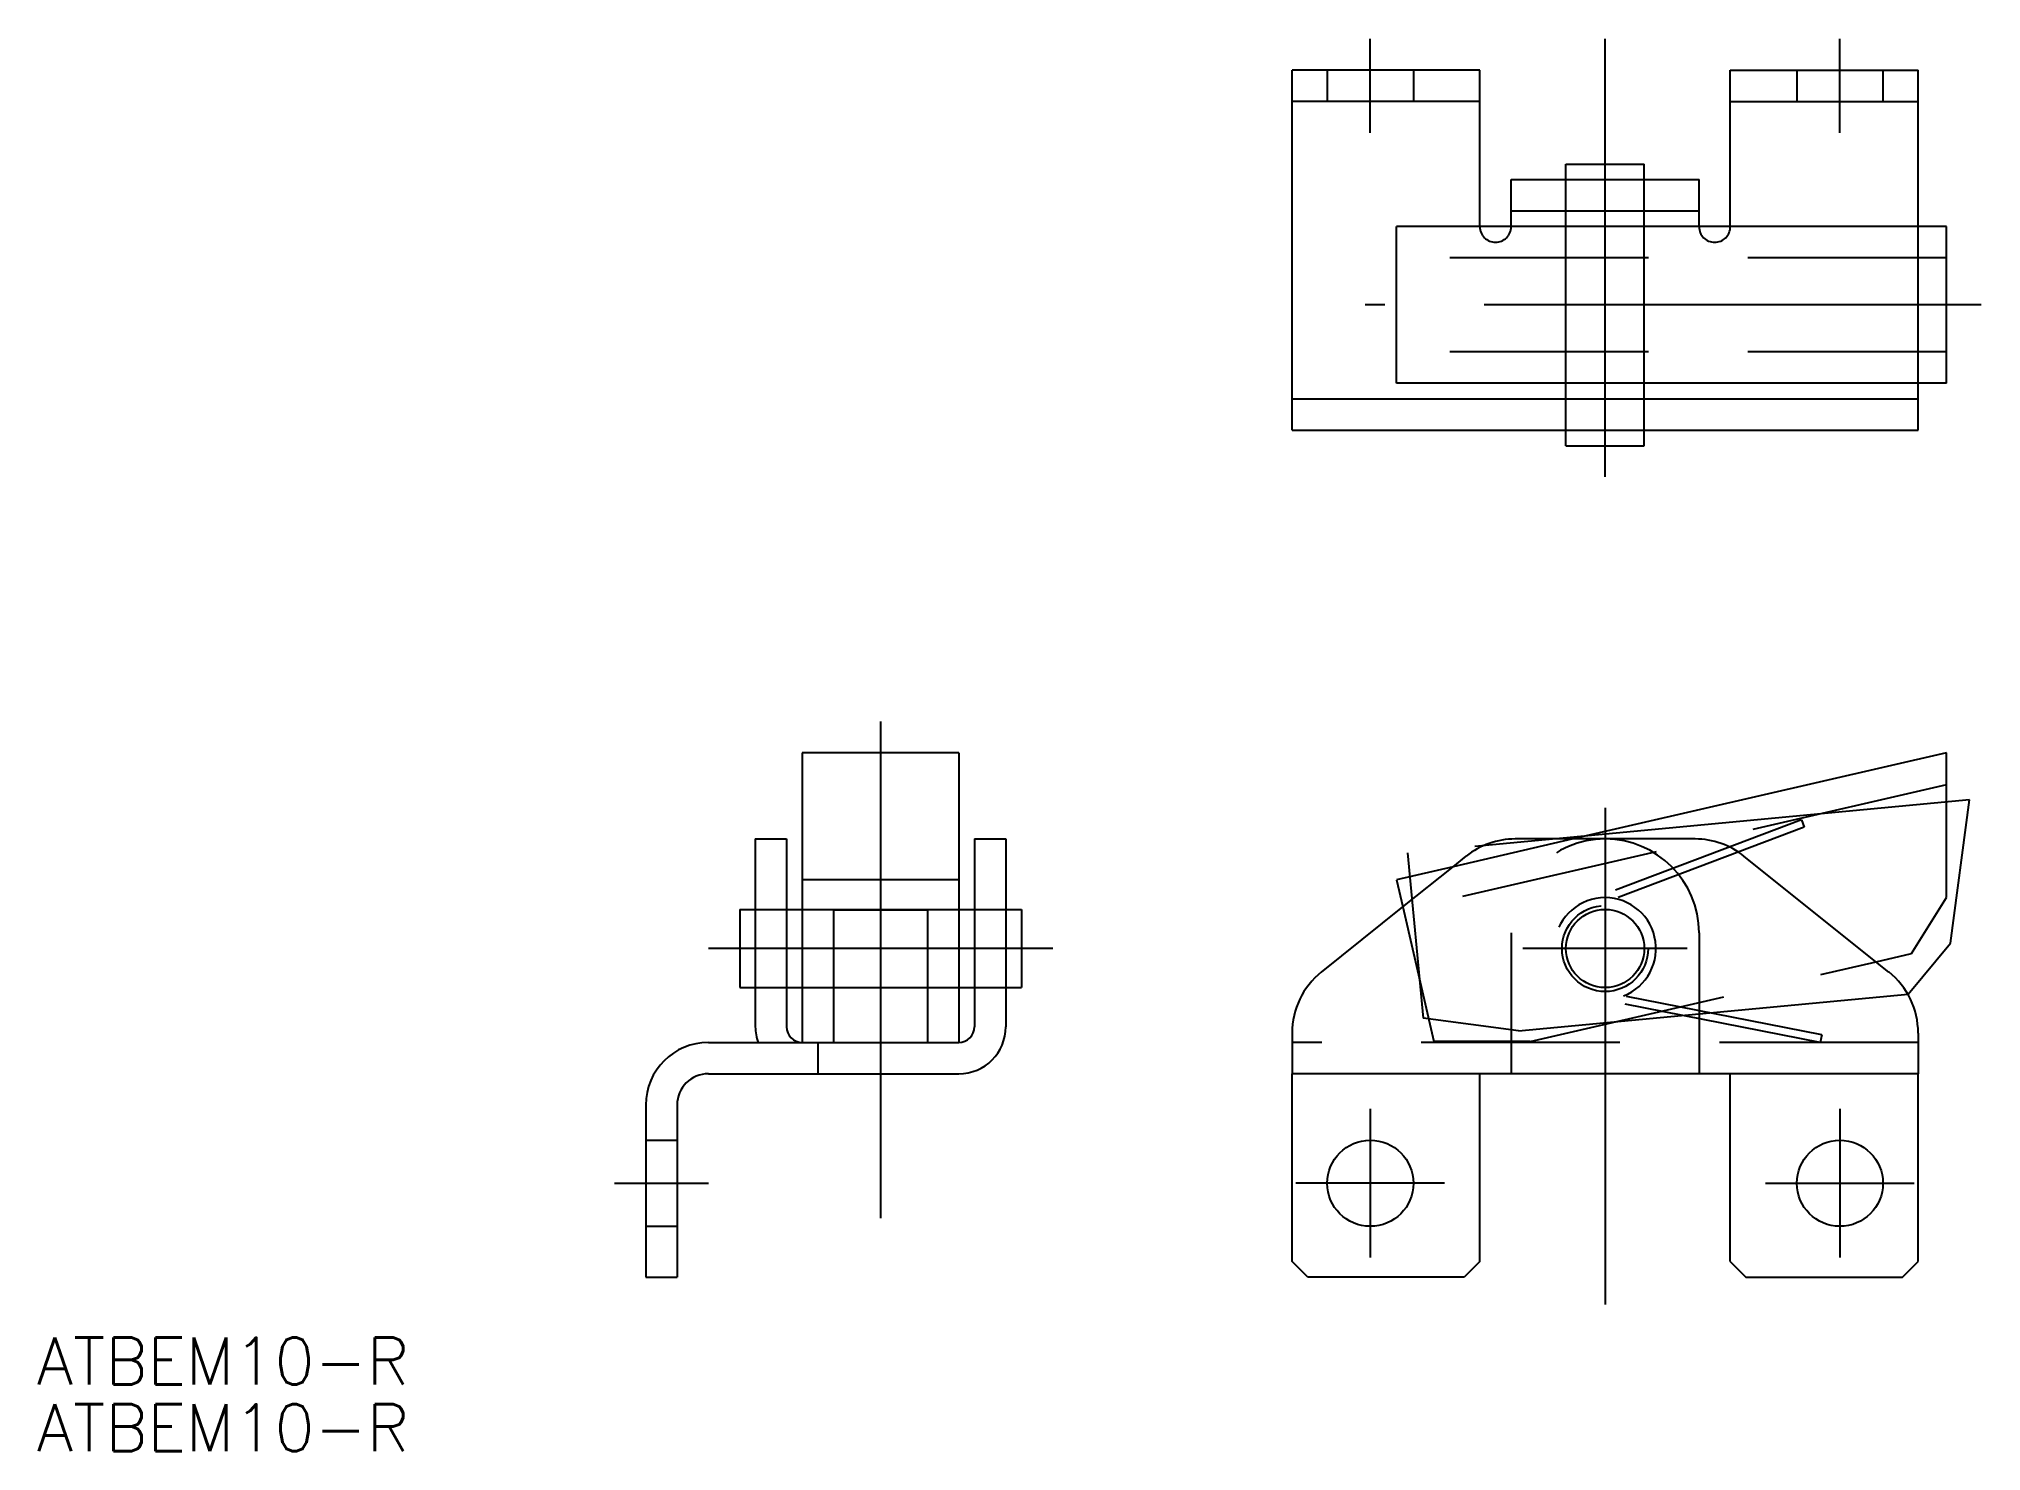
# Model space of a CAD drawing. Extents: x -100 to 24, y -32 to 58.
import ezdxf

# ---------------------------------------------------------------- set-up
doc = ezdxf.new("R2010")
doc.units = 0
for name, pattern in [('CENTER', [50.8, 31.75, -6.35, 6.35, -6.35]), ('DASHED', [19.05, 12.7, -6.35]), ('PHANTOM', [63.5, 31.75, -6.35, 6.35, -6.35, 6.35, -6.35])]:
    doc.linetypes.add(name, pattern=pattern)
doc.layers.get('0').update_dxf_attribs({"linetype": 'CONTINUOUS'})
doc.layers.add('CENTER', color=1, linetype='CENTER')
doc.styles.get("Standard").update_dxf_attribs({"font": 'txt.shx', "height": 3, "bigfont": 'bigfont.shx'})

msp = doc.modelspace()

# ---------------------------------------------------------------- linework, layer by layer
at = {"color": 7, "linetype": 'CONTINUOUS'}
for p, q in [((-20, 33.13), (-20, 56.13)), ((-8, 56.13), (-20, 56.13)), ((-8, 46.13), (-8, 56.13)), ((8, 46.13), (8, 56.13)), ((8, 56.13), (20, 56.13)), ((20, 46.13), (20, 56.13)), ((-2.5, 50.13), (2.5, 50.13)), ((-2.5, 49.13), (-2.5, 50.13)), ((2.5, 49.13), (2.5, 50.13)), ((-6, 49.13), (6, 49.13)), ((-6, 46.13), (-6, 49.13)), ((6, 46.13), (6, 49.13)), ((21.82, 46.13), (-13.33, 46.13)), ((-13.33, 36.13), (-13.33, 46.13)), ((-6, 47.13), (6, 47.13)), ((-2.5, 46.13), (-2.5, 47.13)), ((2.5, 46.13), (2.5, 47.13)), ((21.82, 36.13), (21.82, 46.13)), ((21.82, 36.13), (-13.33, 36.13)), ((-2.5, 35.13), (-2.5, 36.13)), ((2.5, 35.13), (2.5, 36.13)), ((20, 33.13), (20, 36.13)), ((-20, 35.13), (20, 35.13)), ((-20, 33.13), (20, 33.13)), ((-2.5, 32.13), (-2.5, 33.13)), ((2.5, 32.13), (2.5, 33.13)), ((-2.5, 32.13), (2.5, 32.13)), ((-51.29, 12.51), (-51.29, -6)), ((-41.29, 12.51), (-51.29, 12.51)), ((-41.29, 12.51), (-41.29, -6)), ((21.82, 12.51), (-2.04, 7)), ((21.82, 3.27), (21.82, 12.51)), ((-54.29, 7), (-54.29, -5)), ((-54.29, 7), (-52.29, 7)), ((-52.29, 7), (-52.29, -5)), ((-40.29, 7), (-40.29, -5)), ((-40.29, 7), (-38.29, 7)), ((-38.29, 7), (-38.29, -5)), ((-2.04, 7), (-5.75, 7)), ((5.75, 7), (-2.04, 7)), ((-9.71, 5.23), (-13.33, 4.39)), ((-12.93, 2.66), (-9.71, 5.23)), ((-9.71, 5.23), (-8.87, 5.9)), ((17.3, -0.84), (8.87, 5.9)), ((-41.29, 4.39), (-51.29, 4.39)), ((-13.33, 4.39), (-12.93, 2.66)), ((-55.29, 2.5), (-55.29, -2.5)), ((-55.29, 2.5), (-54.29, 2.5)), ((-52.29, 2.5), (-51.29, 2.5)), ((-41.29, 2.5), (-40.29, 2.5)), ((-38.29, 2.5), (-37.29, 2.5)), ((-37.29, 2.5), (-37.29, -2.5)), ((-18.12, -1.5), (-12.93, 2.66)), ((19.57, -0.32), (21.82, 3.27)), ((-43.29, 2.45), (-49.29, 2.45)), ((-49.29, 2.45), (-49.29, -6)), ((-43.29, 2.45), (-43.29, -6)), ((18.12, -1.5), (17.3, -0.84)), ((17.31, -0.85), (19.57, -0.32)), ((-55.29, -2.5), (-54.29, -2.5)), ((-52.29, -2.5), (-51.29, -2.5)), ((-49.29, -2.5), (-43.29, -2.5)), ((-41.29, -2.5), (-40.29, -2.5)), ((-38.29, -2.5), (-37.29, -2.5)), ((-57.29, -6), (-41.29, -6)), ((-20, -5.4), (-20, -8)), ((20, -5.4), (20, -8)), ((-57.29, -8), (-41.29, -8)), ((-20, -20), (-20, -8)), ((-8, -8), (-20, -8)), ((-8, -20), (-8, -8)), ((8, -8), (-8, -8)), ((20, -8), (8, -8)), ((8, -20), (8, -8)), ((20, -20), (20, -8)), ((-61.29, -10), (-61.29, -21)), ((-59.29, -10), (-59.29, -21)), ((-61.29, -21), (-59.29, -21)), ((-19, -21), (-20, -20)), ((-9, -21), (-19, -21)), ((-8, -20), (-9, -21)), ((8, -20), (9, -21)), ((9, -21), (19, -21)), ((19, -21), (20, -20))]:
    msp.add_line(p, q, dxfattribs=at)
at = {"color": 3, "linetype": 'DASHED'}
for p, q in [((-17.75, 56.13), (-17.75, 54.13)), ((-12.25, 56.13), (-12.25, 54.13)), ((12.25, 56.13), (12.25, 54.13)), ((17.75, 56.13), (17.75, 54.13)), ((-8, 54.13), (-20, 54.13)), ((8, 54.13), (20, 54.13)), ((-2.5, 47.13), (-2.5, 49.13)), ((2.5, 47.13), (2.5, 49.13)), ((-2.5, 36.13), (-2.5, 46.13)), ((2.5, 36.13), (2.5, 46.13)), ((20, 36.13), (20, 46.13)), ((21.82, 44.13), (-13.33, 44.13)), ((21.82, 38.13), (-13.33, 38.13)), ((-2.5, 33.13), (-2.5, 35.13)), ((2.5, 33.13), (2.5, 35.13)), ((21.82, 10.46), (-12.88, 2.45)), ((12.54, 8.23), (-1.15, 3.04)), ((12.72, 7.76), (0.65, 3.19)), ((12.54, 8.23), (12.72, 7.76)), ((-2.04, 7), (-9.71, 5.23)), ((-54.29, 2.5), (-52.29, 2.5)), ((-51.29, 2.5), (-41.29, 2.5)), ((-40.29, 2.5), (-38.29, 2.5)), ((-12.93, 2.66), (-10.94, -5.95)), ((-6, 1), (-6, -8)), ((6, 1), (6, -8)), ((-4.78, -5.95), (17.31, -0.85)), ((-54.29, -2.5), (-52.29, -2.5)), ((-51.29, -2.5), (-49.29, -2.5)), ((-43.29, -2.5), (-41.29, -2.5)), ((-40.29, -2.5), (-38.29, -2.5)), ((13.75, -6), (-0.62, -3.19)), ((13.84, -5.51), (-0.53, -2.7)), ((-50.29, -6), (-50.29, -8)), ((20, -6), (-20, -6)), ((-4.78, -5.95), (-10.94, -5.95)), ((13.84, -5.51), (13.75, -6)), ((-61.29, -12.25), (-59.29, -12.25)), ((-61.29, -17.75), (-59.29, -17.75))]:
    msp.add_line(p, q, dxfattribs=at)
at = {"color": 3, "linetype": 'PHANTOM'}
for p, q in [((23.29, 9.51), (-12.63, 6.12)), ((22.06, 0.35), (23.29, 9.51)), ((-12.63, 6.12), (-11.63, -4.45)), ((19.36, -2.91), (22.06, 0.35)), ((-5.53, -5.26), (19.36, -2.91)), ((-5.53, -5.26), (-11.63, -4.45))]:
    msp.add_line(p, q, dxfattribs=at)
at = {"color": 3, "linetype": 'DASHED'}
msp.add_circle((0, 0), 2.75, dxfattribs=at)
at = {"color": 7, "linetype": 'CONTINUOUS'}
for centre, radius in [((0, 0), 2.5), ((-15, -15), 2.75), ((15, -15), 2.75)]:
    msp.add_circle(centre, radius, dxfattribs=at)
at = {"color": 3, "linetype": 'DASHED'}
for centre, radius, start, end in [((-7, 46.13), 1, 180, 0), ((7, 46.13), 1, 180, 0), ((0, 1), 6, 0, 180), ((0, 0), 3.25, 291.1394, 258.9351)]:
    msp.add_arc(centre, radius, start, end, dxfattribs=at)
at = {"color": 7, "linetype": 'CONTINUOUS'}
for centre, radius, start, end in [((-5.75, 2), 5, 90, 128.6598), ((5.75, 2), 5, 51.3402, 90), ((-15, -5.4), 5, 128.6598, 180), ((15, -5.4), 5, 0, 51.3402), ((-57.29, -10), 4, 90, 180), ((-51.29, -5), 3, 180, 199.4712), ((-51.29, -5), 1, 180, 270), ((-41.29, -5), 1, 270, 0), ((-41.29, -5), 3, 270, 0), ((-57.29, -10), 2, 90, 180)]:
    msp.add_arc(centre, radius, start, end, dxfattribs=at)
at = {"layer": 'CENTER', "color": 1, "linetype": 'CENTER'}
for p, q in [((-15, 52.13), (-15, 58.13)), ((0, 30.13), (0, 58.13)), ((15, 52.13), (15, 58.13)), ((24.02, 41.13), (-15.33, 41.13)), ((-46.29, 14.51), (-46.29, -23)), ((0, 9), (0, -23)), ((5.25, 0), (-5.25, 0)), ((-35.29, 0), (-57.29, 0)), ((-15, -10.25), (-15, -19.75)), ((15, -10.25), (15, -19.75)), ((-63.29, -15), (-57.29, -15)), ((-10.25, -15), (-19.75, -15)), ((10.25, -15), (19.75, -15))]:
    msp.add_line(p, q, dxfattribs=at)

# ---------------------------------------------------------------- texts
at = {"color": 7, "linetype": 'CONTINUOUS'}
for p in [(-100.19, -27.86), (-100.19, -32.12)]:
    msp.add_text('ATBEM10-R', height=3, dxfattribs=at).set_placement(p)

doc.saveas('drawing.dxf')
